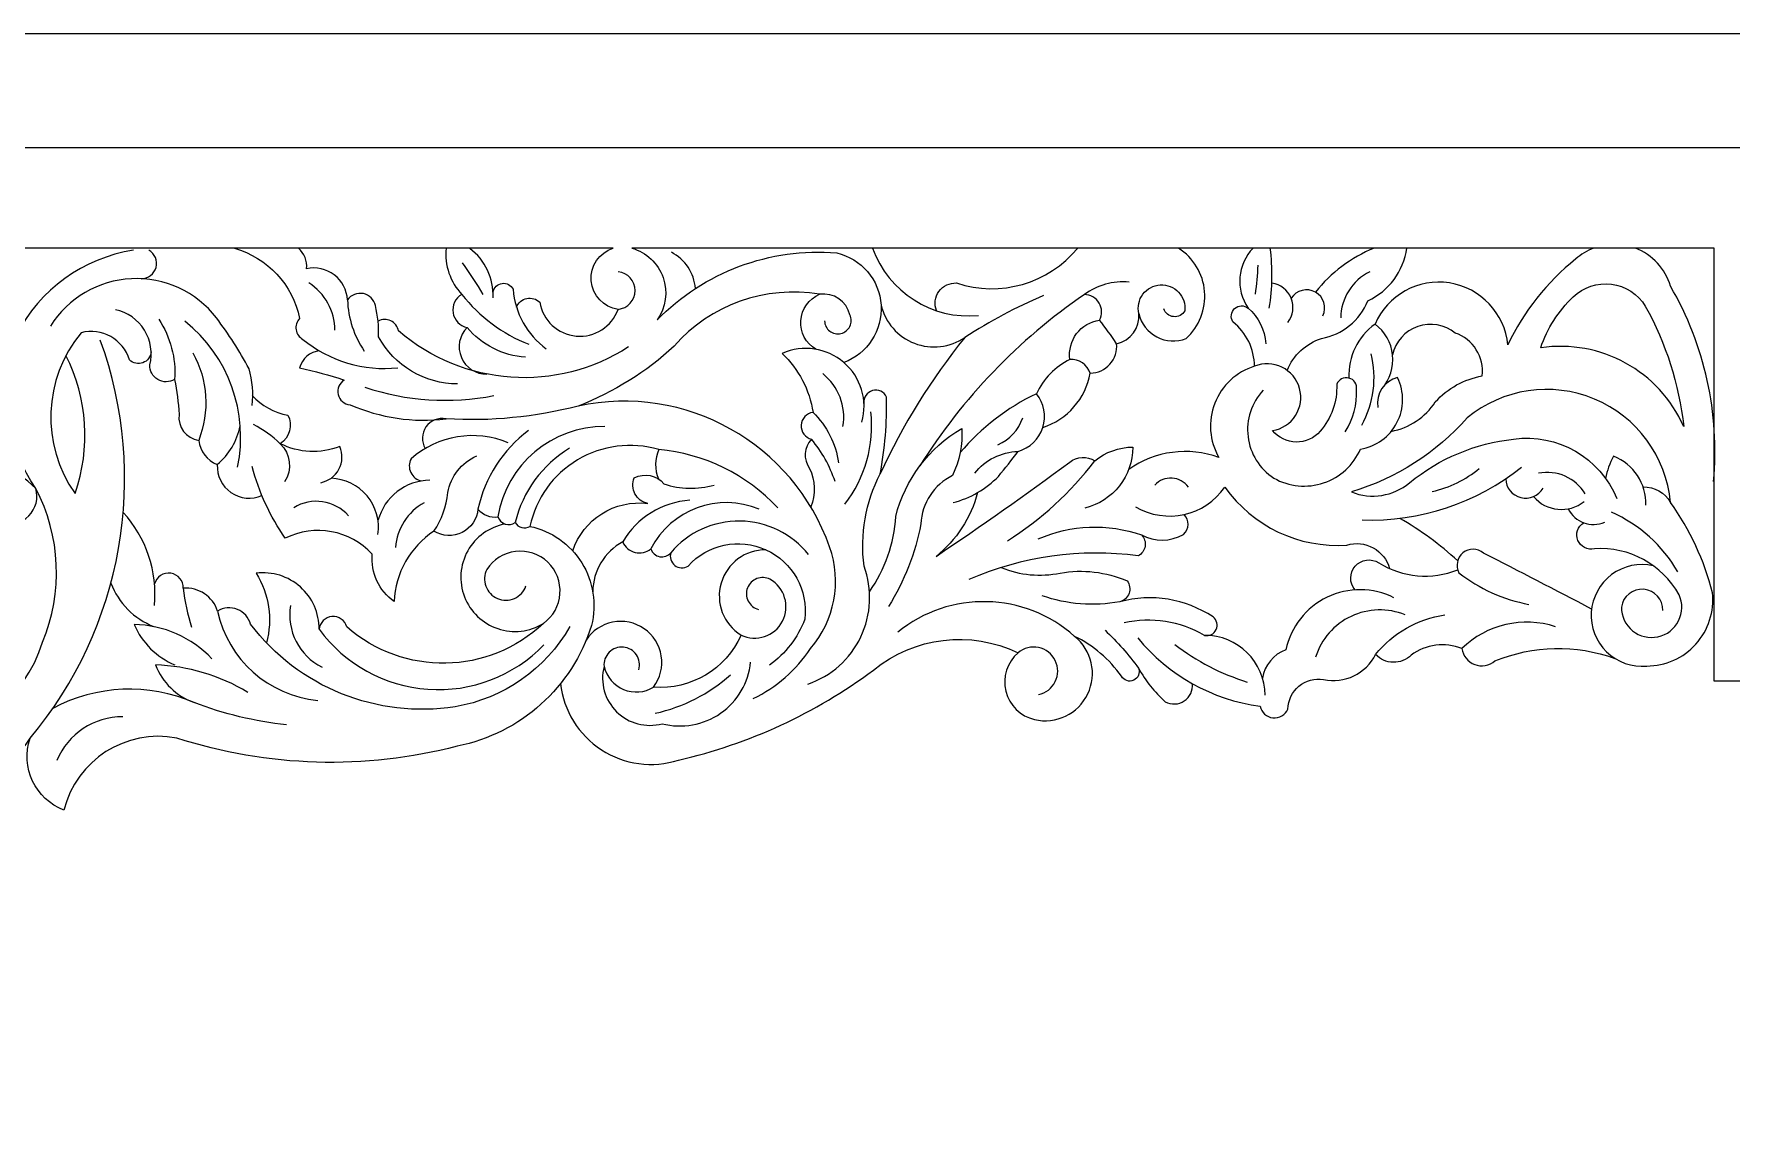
# Model space of a CAD drawing. Header units: millimetres. Extents: x 5152 to 5396, y 165 to 421.
# Drawn here: x 5274.2 to 5350.4, y 371.7 to 420.7 of the extents above; entities that cross this region are included whole.
import ezdxf

# ---------------------------------------------------------------- set-up
doc = ezdxf.new("R2010")
doc.units = ezdxf.units.MM
doc.header["$MEASUREMENT"] = 0
doc.layers.add('SITARA ALL', color=18, linetype='Continuous', true_color=0x000000)

msp = doc.modelspace()

# ---------------------------------------------------------------- linework, layer by layer
at = {"layer": 'SITARA ALL', "lineweight": 9}
for points, knots in [([(5152.3, 420.695), (5152.3, 420.695), (5396.3, 420.695), (5396.3, 420.695), (5396.3, 420.695), (5396.3, 298.695), (5396.3, 298.695), (5396.3, 298.695), (5152.3, 298.695), (5152.3, 298.695), (5152.3, 298.695), (5152.3, 420.695), (5152.3, 420.695)], [0, 0, 0, 0, 0.25, 0.25, 0.25, 0.5, 0.5, 0.5, 0.75, 0.75, 0.75, 1, 1, 1, 1]), ([(5158.284, 309.538), (5158.284, 309.538), (5158.284, 303.791), (5158.284, 303.791), (5158.284, 303.791), (5154.3, 303.791), (5154.3, 303.791), (5154.3, 303.791), (5154.3, 415.599), (5154.3, 415.599), (5154.3, 415.599), (5354.3, 415.599), (5354.3, 415.599), (5354.3, 415.599), (5354.3, 391.626), (5354.3, 391.626), (5354.3, 391.626), (5349.636, 391.626), (5349.636, 391.626), (5349.636, 391.626), (5349.636, 411.074), (5349.636, 411.074), (5349.636, 411.074), (5301.025, 411.074), (5301.025, 411.074), (5301.679, 410.889), (5302.203, 410.396), (5302.429, 409.755), (5302.655, 409.114), (5302.556, 408.402), (5302.163, 407.847), (5304.264, 410.007), (5307.224, 411.112), (5310.227, 410.858), (5311.335, 410.604), (5312.145, 409.652), (5312.219, 408.518), (5312.293, 407.383), (5311.613, 406.334), (5310.548, 405.938)], [0, 0, 0, 0, 0.071429, 0.071429, 0.071429, 0.142857, 0.142857, 0.142857, 0.214286, 0.214286, 0.214286, 0.285714, 0.285714, 0.285714, 0.357143, 0.357143, 0.357143, 0.428571, 0.428571, 0.428571, 0.5, 0.5, 0.5, 0.571429, 0.571429, 0.571429, 0.642857, 0.642857, 0.642857, 0.714286, 0.714286, 0.714286, 0.785714, 0.785714, 0.785714, 0.857143, 0.857143, 0.857143, 1, 1, 1, 1]), ([(5385.334, 308.316), (5385.334, 308.316), (5390.317, 308.316), (5390.317, 308.316), (5390.317, 308.316), (5390.317, 415.599), (5390.317, 415.599), (5390.317, 415.599), (5394.3, 415.599), (5394.3, 415.599), (5394.3, 415.599), (5394.3, 303.791), (5394.3, 303.791), (5394.3, 303.791), (5194.3, 303.791), (5194.3, 303.791), (5194.3, 303.791), (5194.3, 327.764), (5194.3, 327.764), (5194.3, 327.764), (5198.965, 327.764), (5198.965, 327.764), (5198.965, 327.764), (5198.965, 308.316), (5198.965, 308.316), (5198.965, 308.316), (5247.575, 308.316), (5247.575, 308.316), (5246.921, 308.501), (5246.398, 308.994), (5246.172, 309.635), (5245.945, 310.276), (5246.045, 310.988), (5246.438, 311.543), (5244.337, 309.383), (5241.376, 308.278), (5238.374, 308.532), (5237.266, 308.786), (5236.456, 309.738), (5236.382, 310.873), (5236.307, 312.007), (5236.987, 313.056), (5238.053, 313.453)], [0, 0, 0, 0, 0.066667, 0.066667, 0.066667, 0.133333, 0.133333, 0.133333, 0.2, 0.2, 0.2, 0.266667, 0.266667, 0.266667, 0.333333, 0.333333, 0.333333, 0.4, 0.4, 0.4, 0.466667, 0.466667, 0.466667, 0.533333, 0.533333, 0.533333, 0.6, 0.6, 0.6, 0.666667, 0.666667, 0.666667, 0.733333, 0.733333, 0.733333, 0.8, 0.8, 0.8, 0.866667, 0.866667, 0.866667, 1, 1, 1, 1]), ([(5295.847, 408.423), (5295.925, 408.623), (5296.099, 408.77), (5296.308, 408.814), (5296.518, 408.859), (5296.736, 408.795), (5296.889, 408.645), (5297.026, 407.824), (5297.698, 407.199), (5298.527, 407.125), (5299.356, 407.05), (5300.13, 407.542), (5300.412, 408.325), (5299.758, 408.418), (5299.256, 408.953), (5299.203, 409.611), (5299.15, 410.269), (5299.56, 410.877), (5300.19, 411.074), (5300.19, 411.074), (5184.557, 411.074), (5184.557, 411.074)], [0, 0, 0, 0, 0.125, 0.125, 0.125, 0.25, 0.25, 0.25, 0.375, 0.375, 0.375, 0.5, 0.5, 0.5, 0.625, 0.625, 0.625, 0.75, 0.75, 0.75, 1, 1, 1, 1]), ([(5278.643, 410.983), (5276.386, 410.627), (5274.435, 409.219), (5273.388, 407.188), (5273.37, 406.618), (5273.065, 406.095), (5272.578, 405.798), (5272.091, 405.502), (5271.486, 405.472), (5270.971, 405.718), (5270.457, 405.964), (5270.101, 406.454), (5270.027, 407.02), (5269.952, 407.585), (5270.168, 408.15), (5270.601, 408.522), (5270.059, 408.763), (5269.437, 408.744), (5268.911, 408.467), (5268.386, 408.191), (5268.017, 407.69), (5267.908, 407.107), (5267.982, 406.865), (5267.91, 406.602), (5267.723, 406.432), (5267.536, 406.262), (5267.267, 406.215), (5267.033, 406.312)], [0, 0, 0, 0, 0.1, 0.1, 0.1, 0.2, 0.2, 0.2, 0.3, 0.3, 0.3, 0.4, 0.4, 0.4, 0.5, 0.5, 0.5, 0.6, 0.6, 0.6, 0.7, 0.7, 0.7, 0.8, 0.8, 0.8, 1, 1, 1, 1]), ([(5278.992, 409.7), (5279.304, 409.699), (5279.578, 409.908), (5279.658, 410.21), (5279.739, 410.511), (5279.606, 410.829), (5279.335, 410.983)], [0, 0, 0, 0, 0.333333, 0.333333, 0.333333, 1, 1, 1, 1]), ([(5283.177, 411.067), (5284.667, 410.648), (5285.797, 409.429), (5286.103, 407.913), (5285.976, 407.778), (5285.919, 407.592), (5285.947, 407.409), (5285.976, 407.226), (5286.088, 407.066), (5286.25, 406.977), (5287.448, 406), (5288.985, 405.54), (5290.523, 405.699)], [0, 0, 0, 0, 0.2, 0.2, 0.2, 0.4, 0.4, 0.4, 0.6, 0.6, 0.6, 1, 1, 1, 1]), ([(5293.198, 404.973), (5291.718, 404.981), (5290.359, 405.794), (5289.651, 407.093), (5289.665, 407.563), (5289.618, 408.034), (5289.511, 408.492), (5289.452, 408.763), (5289.239, 408.975), (5288.967, 409.03), (5288.695, 409.086), (5288.416, 408.975), (5288.256, 408.748), (5288.233, 409.193), (5288.015, 409.606), (5287.661, 409.876), (5287.306, 410.146), (5286.85, 410.246), (5286.415, 410.15), (5286.455, 410.5), (5286.318, 410.847), (5286.049, 411.074)], [0, 0, 0, 0, 0.125, 0.125, 0.125, 0.25, 0.25, 0.25, 0.375, 0.375, 0.375, 0.5, 0.5, 0.5, 0.625, 0.625, 0.625, 0.75, 0.75, 0.75, 1, 1, 1, 1]), ([(5292.688, 411.074), (5292.606, 410.31), (5292.864, 409.549), (5293.395, 408.994), (5294.179, 407.995), (5295.214, 407.222), (5296.394, 406.755)], [0, 0, 0, 0, 0.333333, 0.333333, 0.333333, 1, 1, 1, 1]), ([(5314.707, 408.266), (5314.596, 408.555), (5314.639, 408.881), (5314.82, 409.132), (5315.002, 409.383), (5315.299, 409.525), (5315.608, 409.509), (5317.573, 408.857), (5319.734, 409.478), (5321.051, 411.074)], [0, 0, 0, 0, 0.25, 0.25, 0.25, 0.5, 0.5, 0.5, 1, 1, 1, 1]), ([(5323.797, 408.136), (5323.899, 407.686), (5324.192, 407.303), (5324.6, 407.088), (5325.008, 406.873), (5325.49, 406.847), (5325.918, 407.018), (5326.51, 407.554), (5326.818, 408.334), (5326.751, 409.13), (5326.685, 409.926), (5326.251, 410.644), (5325.579, 411.074)], [0, 0, 0, 0, 0.2, 0.2, 0.2, 0.4, 0.4, 0.4, 0.6, 0.6, 0.6, 1, 1, 1, 1]), ([(5330.458, 405.584), (5330.735, 406.267), (5331.301, 406.792), (5332.002, 407.018), (5332.94, 407.187), (5333.725, 407.825), (5334.081, 408.71), (5335.029, 409.149), (5335.688, 410.039), (5335.828, 411.074)], [0, 0, 0, 0, 0.25, 0.25, 0.25, 0.5, 0.5, 0.5, 1, 1, 1, 1]), ([(5344.218, 411.074), (5343.924, 410.961), (5343.654, 410.797), (5343.419, 410.588), (5342.122, 409.55), (5341.079, 408.231), (5340.37, 406.729), (5340.233, 408.146), (5339.156, 409.29), (5337.75, 409.509), (5336.344, 409.729), (5334.968, 408.97), (5334.406, 407.662)], [0, 0, 0, 0, 0.2, 0.2, 0.2, 0.4, 0.4, 0.4, 0.6, 0.6, 0.6, 1, 1, 1, 1]), ([(5349.607, 400.6), (5349.893, 403.654), (5349.217, 406.719), (5347.673, 409.369), (5347.443, 410.151), (5346.862, 410.781), (5346.102, 411.074)], [0, 0, 0, 0, 0.333333, 0.333333, 0.333333, 1, 1, 1, 1]), ([(5283.976, 404.003), (5284.034, 404.557), (5283.986, 405.118), (5283.834, 405.654), (5283.404, 406.451), (5282.916, 407.215), (5282.373, 407.94), (5281.461, 409.116), (5280.035, 409.773), (5278.549, 409.7), (5277.063, 409.628), (5275.707, 408.836), (5274.914, 407.576)], [0, 0, 0, 0, 0.2, 0.2, 0.2, 0.4, 0.4, 0.4, 0.6, 0.6, 0.6, 1, 1, 1, 1]), ([(5294.793, 409.101), (5294.828, 409.306), (5294.992, 409.464), (5295.198, 409.493), (5295.404, 409.522), (5295.605, 409.414), (5295.695, 409.227), (5295.775, 408.16), (5296.317, 407.183), (5297.18, 406.551)], [0, 0, 0, 0, 0.25, 0.25, 0.25, 0.5, 0.5, 0.5, 1, 1, 1, 1]), ([(5309.293, 406.532), (5308.842, 406.797), (5308.579, 407.294), (5308.613, 407.816), (5308.648, 408.338), (5308.974, 408.797), (5309.456, 409.001), (5307.022, 409.414), (5304.551, 408.534), (5302.93, 406.673), (5301.673, 405.514), (5300.21, 404.6), (5298.617, 403.979)], [0, 0, 0, 0, 0.2, 0.2, 0.2, 0.4, 0.4, 0.4, 0.6, 0.6, 0.6, 1, 1, 1, 1]), ([(5300.412, 408.325), (5300.845, 408.37), (5301.173, 408.734), (5301.174, 409.169), (5301.174, 409.604), (5300.847, 409.969), (5300.415, 410.015)], [0, 0, 0, 0, 0.333333, 0.333333, 0.333333, 1, 1, 1, 1]), ([(5323.355, 409.549), (5322.641, 409.615), (5321.928, 409.417), (5321.351, 408.992), (5318.387, 406.961), (5315.873, 404.342), (5313.966, 401.296)], [0, 0, 0, 0, 0.333333, 0.333333, 0.333333, 1, 1, 1, 1]), ([(5322.795, 406.783), (5323.426, 406.911), (5323.859, 407.495), (5323.797, 408.136), (5323.726, 408.438), (5323.793, 408.755), (5323.978, 409.003), (5324.164, 409.25), (5324.449, 409.404), (5324.758, 409.421), (5325.067, 409.439), (5325.368, 409.319), (5325.581, 409.094), (5325.793, 408.869), (5325.895, 408.561), (5325.86, 408.254), (5325.757, 408.079), (5325.562, 407.979), (5325.36, 407.998), (5325.158, 408.017), (5324.985, 408.151), (5324.917, 408.342)], [0, 0, 0, 0, 0.125, 0.125, 0.125, 0.25, 0.25, 0.25, 0.375, 0.375, 0.375, 0.5, 0.5, 0.5, 0.625, 0.625, 0.625, 0.75, 0.75, 0.75, 1, 1, 1, 1]), ([(5330.487, 407.73), (5330.728, 408.043), (5330.785, 408.459), (5330.637, 408.825), (5330.49, 409.191), (5330.159, 409.451), (5329.769, 409.508)], [0, 0, 0, 0, 0.333333, 0.333333, 0.333333, 1, 1, 1, 1]), ([(5341.847, 406.598), (5344.537, 406.998), (5347.166, 405.55), (5348.269, 403.064), (5348.058, 404.962), (5347.472, 406.799), (5346.544, 408.469), (5346.214, 409.012), (5345.655, 409.375), (5345.024, 409.456), (5344.393, 409.537), (5343.761, 409.327), (5343.304, 408.884), (5342.636, 408.255), (5342.135, 407.469), (5341.847, 406.598)], [0, 0, 0, 0, 0.2, 0.2, 0.2, 0.4, 0.4, 0.4, 0.6, 0.6, 0.6, 0.8, 0.8, 0.8, 1, 1, 1, 1]), ([(5293.395, 408.994), (5293.103, 408.83), (5292.943, 408.502), (5292.995, 408.171), (5293.047, 407.84), (5293.3, 407.577), (5293.628, 407.511)], [0, 0, 0, 0, 0.333333, 0.333333, 0.333333, 1, 1, 1, 1]), ([(5309.682, 407.807), (5309.686, 407.627), (5309.771, 407.459), (5309.914, 407.349), (5310.056, 407.239), (5310.24, 407.199), (5310.416, 407.24), (5310.591, 407.281), (5310.738, 407.399), (5310.816, 407.561), (5310.895, 407.723), (5310.896, 407.912), (5310.82, 408.075), (5310.674, 408.691), (5310.082, 409.094), (5309.456, 409.001)], [0, 0, 0, 0, 0.166667, 0.166667, 0.166667, 0.333333, 0.333333, 0.333333, 0.5, 0.5, 0.5, 0.666667, 0.666667, 0.666667, 1, 1, 1, 1]), ([(5319.515, 408.945), (5318.286, 408.421), (5317.105, 407.792), (5315.985, 407.064), (5314.465, 405.188), (5313.186, 403.129), (5312.179, 400.935), (5312.392, 402.073), (5312.489, 403.23), (5312.468, 404.388), (5312.357, 404.626), (5312.089, 404.748), (5311.836, 404.676), (5311.583, 404.604), (5311.42, 404.359), (5311.451, 404.098)], [0, 0, 0, 0, 0.166667, 0.166667, 0.166667, 0.333333, 0.333333, 0.333333, 0.5, 0.5, 0.5, 0.666667, 0.666667, 0.666667, 1, 1, 1, 1]), ([(5321.616, 405.458), (5321.953, 405.463), (5322.273, 405.609), (5322.497, 405.861), (5322.721, 406.113), (5322.829, 406.447), (5322.795, 406.783), (5322.559, 407.149), (5322.303, 407.503), (5322.029, 407.842), (5322.158, 408.083), (5322.152, 408.373), (5322.013, 408.608), (5321.875, 408.843), (5321.624, 408.988), (5321.351, 408.992)], [0, 0, 0, 0, 0.166667, 0.166667, 0.166667, 0.333333, 0.333333, 0.333333, 0.5, 0.5, 0.5, 0.666667, 0.666667, 0.666667, 1, 1, 1, 1]), ([(5332.061, 408.027), (5332.251, 408.417), (5332.104, 408.886), (5331.726, 409.098), (5331.348, 409.31), (5330.871, 409.19), (5330.637, 408.825)], [0, 0, 0, 0, 0.333333, 0.333333, 0.333333, 1, 1, 1, 1]), ([(5280.488, 405.177), (5280.258, 405.037), (5279.969, 405.035), (5279.737, 405.172), (5279.505, 405.309), (5279.367, 405.562), (5279.377, 405.831), (5279.511, 406.364), (5279.423, 406.929), (5279.133, 407.395), (5278.843, 407.862), (5278.376, 408.191), (5277.839, 408.307)], [0, 0, 0, 0, 0.2, 0.2, 0.2, 0.4, 0.4, 0.4, 0.6, 0.6, 0.6, 1, 1, 1, 1]), ([(5279.776, 407.88), (5280.308, 407.084), (5280.558, 406.132), (5280.488, 405.177), (5280.592, 404.659), (5280.659, 404.134), (5280.689, 403.607), (5280.623, 403.044), (5281.012, 402.529), (5281.573, 402.441)], [0, 0, 0, 0, 0.25, 0.25, 0.25, 0.5, 0.5, 0.5, 1, 1, 1, 1]), ([(5300.881, 406.641), (5297.665, 404.555), (5293.453, 404.848), (5290.552, 407.354), (5290.514, 407.553), (5290.383, 407.721), (5290.201, 407.809), (5290.018, 407.896), (5289.805, 407.892), (5289.626, 407.797)], [0, 0, 0, 0, 0.25, 0.25, 0.25, 0.5, 0.5, 0.5, 1, 1, 1, 1]), ([(5312.219, 408.518), (5312.406, 407.733), (5312.967, 407.091), (5313.72, 406.8), (5314.472, 406.51), (5315.319, 406.608), (5315.985, 407.064)], [0, 0, 0, 0, 0.333333, 0.333333, 0.333333, 1, 1, 1, 1]), ([(5319.479, 403.016), (5320.586, 403.376), (5321.407, 404.313), (5321.616, 405.458), (5321.484, 405.845), (5321.111, 406.097), (5320.703, 406.076), (5320.644, 406.486), (5320.751, 406.902), (5320.999, 407.233), (5321.248, 407.564), (5321.619, 407.784), (5322.029, 407.842)], [0, 0, 0, 0, 0.2, 0.2, 0.2, 0.4, 0.4, 0.4, 0.6, 0.6, 0.6, 1, 1, 1, 1]), ([(5333.069, 402.825), (5333.43, 403.391), (5333.607, 404.054), (5333.574, 404.724), (5333.608, 404.958), (5333.461, 405.18), (5333.233, 405.24), (5333.004, 405.3), (5332.767, 405.179), (5332.682, 404.958), (5332.718, 404.186), (5332.451, 403.43), (5331.939, 402.851), (5331.67, 402.539), (5331.276, 402.362), (5330.863, 402.367), (5330.45, 402.373), (5330.061, 402.561), (5329.8, 402.881), (5330.225, 402.949), (5330.6, 403.195), (5330.832, 403.557), (5331.064, 403.92), (5331.13, 404.363), (5331.014, 404.777), (5330.898, 405.192), (5330.611, 405.536), (5330.225, 405.726), (5329.839, 405.915), (5329.39, 405.93), (5328.992, 405.768), (5328.985, 406.545), (5328.629, 407.277), (5328.021, 407.76), (5327.898, 407.952), (5327.932, 408.205), (5328.1, 408.359), (5328.269, 408.513), (5328.524, 408.523), (5328.704, 408.383), (5329.169, 407.974), (5329.457, 407.399), (5329.506, 406.781)], [0, 0, 0, 0, 0.066667, 0.066667, 0.066667, 0.133333, 0.133333, 0.133333, 0.2, 0.2, 0.2, 0.266667, 0.266667, 0.266667, 0.333333, 0.333333, 0.333333, 0.4, 0.4, 0.4, 0.466667, 0.466667, 0.466667, 0.533333, 0.533333, 0.533333, 0.6, 0.6, 0.6, 0.666667, 0.666667, 0.666667, 0.733333, 0.733333, 0.733333, 0.8, 0.8, 0.8, 0.866667, 0.866667, 0.866667, 1, 1, 1, 1]), ([(5279.436, 406.421), (5279.422, 406.198), (5279.277, 406.004), (5279.068, 405.926), (5278.858, 405.847), (5278.622, 405.9), (5278.465, 406.059), (5278.176, 406.976), (5277.223, 407.509), (5276.29, 407.273), (5274.585, 405.202), (5274.472, 402.25), (5276.017, 400.057), (5276.73, 402.091), (5276.584, 404.326), (5275.611, 406.25)], [0, 0, 0, 0, 0.166667, 0.166667, 0.166667, 0.333333, 0.333333, 0.333333, 0.5, 0.5, 0.5, 0.666667, 0.666667, 0.666667, 1, 1, 1, 1]), ([(5296.249, 406.173), (5295.23, 406.244), (5294.283, 406.728), (5293.628, 407.511), (5293.276, 407.157), (5293.173, 406.624), (5293.369, 406.164), (5293.565, 405.704), (5294.02, 405.409), (5294.52, 405.418)], [0, 0, 0, 0, 0.25, 0.25, 0.25, 0.5, 0.5, 0.5, 1, 1, 1, 1]), ([(5334.71, 404.765), (5335.076, 405.18), (5335.25, 405.729), (5335.193, 406.28), (5335.135, 406.83), (5334.85, 407.331), (5334.406, 407.662), (5333.63, 407.105), (5333.188, 406.194), (5333.233, 405.24)], [0, 0, 0, 0, 0.25, 0.25, 0.25, 0.5, 0.5, 0.5, 1, 1, 1, 1]), ([(5335.134, 402.845), (5335.947, 402.998), (5336.661, 403.475), (5337.112, 404.169), (5337.664, 404.783), (5338.408, 405.193), (5339.222, 405.332), (5339.32, 406.183), (5338.813, 406.986), (5338.003, 407.262), (5337.532, 407.645), (5336.897, 407.756), (5336.323, 407.556), (5335.75, 407.356), (5335.322, 406.873), (5335.193, 406.28)], [0, 0, 0, 0, 0.166667, 0.166667, 0.166667, 0.333333, 0.333333, 0.333333, 0.5, 0.5, 0.5, 0.666667, 0.666667, 0.666667, 1, 1, 1, 1]), ([(5266.536, 389.845), (5266.779, 389.568), (5267.13, 389.411), (5267.499, 389.413), (5267.868, 389.416), (5268.217, 389.578), (5268.456, 389.859), (5268.695, 390.139), (5268.801, 390.509), (5268.746, 390.874), (5268.691, 391.238), (5268.48, 391.56), (5268.169, 391.757), (5267.195, 392.235), (5266.021, 391.957), (5265.368, 391.091), (5264.715, 390.225), (5264.767, 389.019), (5265.494, 388.215), (5266.646, 387.005), (5268.289, 386.394), (5269.951, 386.559), (5271.613, 386.724), (5273.105, 387.645), (5273.996, 389.058), (5278.169, 394.031), (5279.374, 400.845), (5277.153, 406.944)], [0, 0, 0, 0, 0.1, 0.1, 0.1, 0.2, 0.2, 0.2, 0.3, 0.3, 0.3, 0.4, 0.4, 0.4, 0.5, 0.5, 0.5, 0.6, 0.6, 0.6, 0.7, 0.7, 0.7, 0.8, 0.8, 0.8, 1, 1, 1, 1]), ([(5268.681, 389.286), (5271.359, 389.103), (5273.803, 390.803), (5274.559, 393.378), (5275.491, 395.612), (5275.38, 398.142), (5274.256, 400.286), (5273.035, 402.051), (5272.625, 404.256), (5273.13, 406.343)], [0, 0, 0, 0, 0.25, 0.25, 0.25, 0.5, 0.5, 0.5, 1, 1, 1, 1]), ([(5281.316, 406.368), (5281.98, 405.162), (5282.074, 403.723), (5281.573, 402.441), (5281.632, 401.953), (5281.952, 401.536), (5282.408, 401.354), (5282.936, 401.802), (5283.298, 402.414), (5283.437, 403.091)], [0, 0, 0, 0, 0.25, 0.25, 0.25, 0.5, 0.5, 0.5, 1, 1, 1, 1]), ([(5287, 406.457), (5286.569, 406.424), (5286.208, 406.119), (5286.104, 405.699), (5286.782, 405.55), (5287.451, 405.365), (5288.11, 405.148), (5287.886, 405.015), (5287.774, 404.753), (5287.834, 404.499), (5287.894, 404.246), (5288.112, 404.062), (5288.372, 404.044), (5289.725, 403.447), (5291.214, 403.226), (5292.683, 403.405)], [0, 0, 0, 0, 0.166667, 0.166667, 0.166667, 0.333333, 0.333333, 0.333333, 0.5, 0.5, 0.5, 0.666667, 0.666667, 0.666667, 1, 1, 1, 1]), ([(5311.361, 403.263), (5311.629, 404.237), (5311.314, 405.278), (5310.548, 405.937), (5309.783, 406.597), (5308.707, 406.756), (5307.783, 406.346), (5308.521, 405.639), (5309.006, 404.708), (5309.163, 403.699), (5309.787, 403.092), (5310.19, 402.294), (5310.307, 401.432)], [0, 0, 0, 0, 0.2, 0.2, 0.2, 0.4, 0.4, 0.4, 0.6, 0.6, 0.6, 1, 1, 1, 1]), ([(5328.992, 405.768), (5328.173, 405.515), (5327.516, 404.903), (5327.205, 404.104), (5326.894, 403.305), (5326.964, 402.409), (5327.395, 401.669), (5326.037, 402.169), (5324.521, 401.969), (5323.341, 401.132)], [0, 0, 0, 0, 0.25, 0.25, 0.25, 0.5, 0.5, 0.5, 1, 1, 1, 1]), ([(5306.472, 390.846), (5307.52, 391.344), (5308.411, 392.121), (5309.046, 393.093), (5310.133, 394.348), (5310.463, 396.088), (5309.91, 397.654), (5308.272, 402.307), (5303.439, 405.018), (5298.617, 403.979), (5296.681, 403.48), (5294.679, 403.286), (5292.683, 403.405), (5292.337, 403.475), (5291.982, 403.335), (5291.78, 403.046), (5291.577, 402.757), (5291.564, 402.376), (5291.748, 402.075)], [0, 0, 0, 0, 0.142857, 0.142857, 0.142857, 0.285714, 0.285714, 0.285714, 0.428571, 0.428571, 0.428571, 0.571429, 0.571429, 0.571429, 0.714286, 0.714286, 0.714286, 1, 1, 1, 1]), ([(5329.384, 404.691), (5328.859, 404.131), (5328.608, 403.369), (5328.7, 402.606), (5328.792, 401.844), (5329.216, 401.163), (5329.86, 400.744), (5330.542, 400.359), (5331.354, 400.281), (5332.097, 400.53), (5332.839, 400.779), (5333.441, 401.331), (5333.752, 402.05), (5334.455, 402.164), (5335.063, 402.603), (5335.391, 403.236), (5335.719, 403.868), (5335.728, 404.618), (5335.416, 405.258), (5334.817, 405.112), (5334.429, 404.533), (5334.525, 403.923)], [0, 0, 0, 0, 0.125, 0.125, 0.125, 0.25, 0.25, 0.25, 0.375, 0.375, 0.375, 0.5, 0.5, 0.5, 0.625, 0.625, 0.625, 0.75, 0.75, 0.75, 1, 1, 1, 1]), ([(5346.442, 400.352), (5346.951, 400.363), (5347.425, 400.093), (5347.674, 399.649), (5347.483, 401.713), (5346.168, 403.501), (5344.255, 404.298), (5342.341, 405.094), (5340.146, 404.769), (5338.547, 403.45), (5337.152, 401.884), (5335.351, 400.733), (5333.344, 400.124), (5334.226, 399.771), (5335.23, 399.929), (5335.96, 400.538), (5337.292, 401.631), (5338.915, 402.312), (5340.628, 402.497), (5342.602, 402.77), (5344.511, 401.668), (5345.266, 399.825)], [0, 0, 0, 0, 0.125, 0.125, 0.125, 0.25, 0.25, 0.25, 0.375, 0.375, 0.375, 0.5, 0.5, 0.5, 0.625, 0.625, 0.625, 0.75, 0.75, 0.75, 1, 1, 1, 1]), ([(5283.976, 404.456), (5284.397, 403.994), (5284.959, 403.684), (5285.574, 403.574), (5285.807, 403.122), (5285.658, 402.568), (5285.232, 402.292), (5284.876, 402.633), (5284.473, 402.92), (5284.035, 403.147)], [0, 0, 0, 0, 0.25, 0.25, 0.25, 0.5, 0.5, 0.5, 1, 1, 1, 1]), ([(5316.428, 400.971), (5316.901, 401.565), (5317.613, 401.92), (5318.372, 401.943), (5318.898, 402.093), (5319.313, 402.496), (5319.479, 403.016), (5319.645, 403.537), (5319.539, 404.106), (5319.197, 404.532), (5317.881, 403.904), (5316.714, 403.004), (5315.772, 401.89)], [0, 0, 0, 0, 0.2, 0.2, 0.2, 0.4, 0.4, 0.4, 0.6, 0.6, 0.6, 1, 1, 1, 1]), ([(5309.163, 403.699), (5308.871, 403.658), (5308.648, 403.417), (5308.632, 403.122), (5308.615, 402.827), (5308.809, 402.562), (5309.095, 402.49), (5308.755, 402.132), (5308.717, 401.584), (5309.005, 401.184), (5309.264, 400.639), (5309.285, 400.011), (5309.065, 399.45)], [0, 0, 0, 0, 0.2, 0.2, 0.2, 0.4, 0.4, 0.4, 0.6, 0.6, 0.6, 1, 1, 1, 1]), ([(5296.388, 402.888), (5295.232, 402.019), (5294.426, 400.766), (5294.115, 399.354), (5294.076, 398.905), (5293.807, 398.508), (5293.405, 398.306), (5293.003, 398.103), (5292.524, 398.124), (5292.14, 398.36), (5291.07, 397.654), (5290.404, 396.478), (5290.351, 395.197), (5289.667, 395.684), (5289.293, 396.498), (5289.368, 397.334), (5288.365, 398.408), (5286.779, 398.698), (5285.462, 398.046), (5284.781, 399.022), (5284.279, 400.112), (5283.979, 401.264)], [0, 0, 0, 0, 0.125, 0.125, 0.125, 0.25, 0.25, 0.25, 0.375, 0.375, 0.375, 0.5, 0.5, 0.5, 0.625, 0.625, 0.625, 0.75, 0.75, 0.75, 1, 1, 1, 1]), ([(5295.476, 402.33), (5294.003, 402.946), (5292.308, 402.668), (5291.11, 401.612), (5291.008, 401.42), (5291.004, 401.191), (5291.099, 400.995), (5291.194, 400.799), (5291.376, 400.659), (5291.59, 400.619)], [0, 0, 0, 0, 0.25, 0.25, 0.25, 0.5, 0.5, 0.5, 1, 1, 1, 1]), ([(5311.698, 395.644), (5312.399, 396.639), (5312.807, 397.81), (5312.878, 399.026), (5313.301, 400.684), (5314.369, 402.106), (5315.844, 402.975), (5315.891, 402.246), (5315.746, 401.517), (5315.424, 400.861), (5314.593, 400.448), (5314.052, 399.618), (5314.011, 398.69), (5313.757, 397.374), (5313.262, 396.114), (5312.552, 394.977)], [0, 0, 0, 0, 0.166667, 0.166667, 0.166667, 0.333333, 0.333333, 0.333333, 0.5, 0.5, 0.5, 0.666667, 0.666667, 0.666667, 1, 1, 1, 1]), ([(5262.965, 398.336), (5264.568, 398.608), (5266.218, 398.35), (5267.662, 397.601), (5268.073, 397.386), (5268.56, 397.374), (5268.981, 397.567), (5269.402, 397.761), (5269.709, 398.138), (5269.813, 398.59), (5270.749, 398.873), (5271.741, 398.921), (5272.7, 398.731), (5273.14, 398.604), (5273.614, 398.725), (5273.938, 399.049), (5274.261, 399.372), (5274.384, 399.846), (5274.256, 400.286), (5272.382, 402.1), (5269.474, 402.293), (5267.379, 400.738)], [0, 0, 0, 0, 0.125, 0.125, 0.125, 0.25, 0.25, 0.25, 0.375, 0.375, 0.375, 0.5, 0.5, 0.5, 0.625, 0.625, 0.625, 0.75, 0.75, 0.75, 1, 1, 1, 1]), ([(5287.051, 400.54), (5287.403, 400.606), (5287.705, 400.828), (5287.872, 401.144), (5288.038, 401.46), (5288.052, 401.835), (5287.908, 402.162), (5287.038, 401.825), (5286.066, 401.873), (5285.232, 402.292), (5285.705, 401.843), (5285.787, 401.119), (5285.427, 400.576)], [0, 0, 0, 0, 0.2, 0.2, 0.2, 0.4, 0.4, 0.4, 0.6, 0.6, 0.6, 1, 1, 1, 1]), ([(5292.14, 398.36), (5292.485, 398.878), (5292.699, 399.473), (5292.761, 400.092), (5292.888, 400.824), (5293.376, 401.443), (5294.058, 401.739)], [0, 0, 0, 0, 0.333333, 0.333333, 0.333333, 1, 1, 1, 1]), ([(5302.232, 402.027), (5301.006, 402.388), (5299.685, 402.221), (5298.587, 401.566), (5297.49, 400.911), (5296.715, 399.829), (5296.449, 398.579)], [0, 0, 0, 0, 0.333333, 0.333333, 0.333333, 1, 1, 1, 1]), ([(5307.584, 399.404), (5306.185, 400.911), (5304.279, 401.845), (5302.232, 402.027), (5302.047, 401.608), (5302.042, 401.132), (5302.218, 400.709)], [0, 0, 0, 0, 0.333333, 0.333333, 0.333333, 1, 1, 1, 1]), ([(5316.555, 400.092), (5316.254, 398.964), (5315.6, 397.962), (5314.689, 397.231), (5316.72, 398.598), (5318.723, 400.008), (5320.695, 401.459), (5321.017, 401.718), (5321.469, 401.743), (5321.818, 401.522), (5322.302, 401.915), (5322.906, 402.133), (5323.53, 402.141), (5323.526, 400.842), (5322.637, 399.711), (5321.375, 399.4)], [0, 0, 0, 0, 0.166667, 0.166667, 0.166667, 0.333333, 0.333333, 0.333333, 0.5, 0.5, 0.5, 0.666667, 0.666667, 0.666667, 1, 1, 1, 1]), ([(5315.455, 399.647), (5316.23, 399.841), (5316.935, 400.248), (5317.488, 400.824), (5317.792, 401.19), (5318.087, 401.563), (5318.372, 401.943)], [0, 0, 0, 0, 0.333333, 0.333333, 0.333333, 1, 1, 1, 1]), ([(5346.574, 399.528), (5346.597, 400.494), (5346.016, 401.37), (5345.118, 401.725), (5344.942, 401.417), (5344.822, 401.081), (5344.761, 400.732)], [0, 0, 0, 0, 0.333333, 0.333333, 0.333333, 1, 1, 1, 1]), ([(5282.408, 401.354), (5282.381, 400.857), (5282.613, 400.382), (5283.022, 400.099), (5283.431, 399.816), (5283.958, 399.765), (5284.413, 399.966)], [0, 0, 0, 0, 0.333333, 0.333333, 0.333333, 1, 1, 1, 1]), ([(5298.371, 397.476), (5298.841, 398.897), (5300.251, 399.789), (5301.738, 399.609), (5301.493, 399.66), (5301.283, 399.817), (5301.166, 400.038), (5301.049, 400.26), (5301.037, 400.522), (5301.133, 400.753), (5301.585, 400.997), (5302.147, 400.882), (5302.469, 400.482), (5303.199, 400.243), (5303.983, 400.227), (5304.723, 400.435)], [0, 0, 0, 0, 0.166667, 0.166667, 0.166667, 0.333333, 0.333333, 0.333333, 0.5, 0.5, 0.5, 0.666667, 0.666667, 0.666667, 1, 1, 1, 1]), ([(5308.935, 391.495), (5309.979, 391.853), (5310.835, 392.616), (5311.309, 393.612), (5311.783, 394.609), (5311.836, 395.753), (5311.455, 396.789), (5311.274, 398.212), (5311.526, 399.658), (5312.179, 400.935)], [0, 0, 0, 0, 0.25, 0.25, 0.25, 0.5, 0.5, 0.5, 1, 1, 1, 1]), ([(5289.623, 398.219), (5289.714, 398.84), (5289.535, 399.469), (5289.133, 399.95), (5288.73, 400.431), (5288.141, 400.717), (5287.515, 400.737)], [0, 0, 0, 0, 0.333333, 0.333333, 0.333333, 1, 1, 1, 1]), ([(5323.648, 399.459), (5325.011, 398.654), (5326.763, 399.038), (5327.661, 400.343), (5328.908, 398.574), (5330.987, 397.587), (5333.145, 397.739), (5333.538, 397.857), (5333.961, 397.811), (5334.32, 397.613), (5334.679, 397.415), (5334.943, 397.079), (5335.053, 396.684)], [0, 0, 0, 0, 0.2, 0.2, 0.2, 0.4, 0.4, 0.4, 0.6, 0.6, 0.6, 1, 1, 1, 1]), ([(5326.026, 400.346), (5325.851, 400.581), (5325.582, 400.726), (5325.29, 400.744), (5324.998, 400.761), (5324.713, 400.648), (5324.513, 400.435)], [0, 0, 0, 0, 0.333333, 0.333333, 0.333333, 1, 1, 1, 1]), ([(5340.272, 400.713), (5340.285, 400.312), (5340.562, 399.969), (5340.952, 399.871), (5341.341, 399.774), (5341.748, 399.946), (5341.949, 400.293)], [0, 0, 0, 0, 0.333333, 0.333333, 0.333333, 1, 1, 1, 1]), ([(5303.638, 399.753), (5302.383, 399.666), (5301.253, 398.967), (5300.615, 397.884), (5299.795, 397.434), (5299.281, 396.579), (5299.269, 395.644)], [0, 0, 0, 0, 0.333333, 0.333333, 0.333333, 1, 1, 1, 1]), ([(5306.747, 399.35), (5304.907, 400.118), (5302.788, 399.343), (5301.882, 397.567), (5301.939, 397.387), (5302.09, 397.252), (5302.277, 397.216), (5302.463, 397.18), (5302.654, 397.248), (5302.774, 397.395)], [0, 0, 0, 0, 0.25, 0.25, 0.25, 0.5, 0.5, 0.5, 1, 1, 1, 1]), ([(5346.903, 396.806), (5346.251, 396.954), (5345.568, 396.809), (5345.032, 396.409), (5344.497, 396.009), (5344.163, 395.396), (5344.119, 394.729), (5344.076, 394.062), (5344.326, 393.409), (5344.805, 392.943), (5345.284, 392.477), (5345.942, 392.243), (5346.608, 392.305), (5347.451, 392.305), (5348.254, 392.664), (5348.817, 393.292), (5349.38, 393.92), (5349.65, 394.757), (5349.559, 395.595), (5349.19, 397.053), (5348.551, 398.428), (5347.674, 399.649)], [0, 0, 0, 0, 0.125, 0.125, 0.125, 0.25, 0.25, 0.25, 0.375, 0.375, 0.375, 0.5, 0.5, 0.5, 0.625, 0.625, 0.625, 0.75, 0.75, 0.75, 1, 1, 1, 1]), ([(5294.115, 399.354), (5294.33, 399.085), (5294.672, 398.954), (5295.011, 399.01), (5295.06, 398.856), (5295.18, 398.735), (5295.334, 398.684), (5295.487, 398.633), (5295.656, 398.658), (5295.788, 398.751), (5295.851, 398.639), (5295.958, 398.558), (5296.082, 398.526), (5296.207, 398.493), (5296.339, 398.512), (5296.449, 398.579), (5297.415, 398.372), (5298.255, 397.78), (5298.776, 396.941), (5299.297, 396.103), (5299.454, 395.087), (5299.212, 394.13), (5298.352, 391.354), (5296.037, 389.271), (5293.186, 388.705), (5289.038, 387.624), (5284.666, 387.751), (5280.587, 389.069), (5278.305, 389.508), (5276.079, 388.088), (5275.52, 385.832), (5274.234, 386.329), (5273.564, 387.749), (5273.996, 389.058)], [0, 0, 0, 0, 0.083333, 0.083333, 0.083333, 0.166667, 0.166667, 0.166667, 0.25, 0.25, 0.25, 0.333333, 0.333333, 0.333333, 0.416667, 0.416667, 0.416667, 0.5, 0.5, 0.5, 0.583333, 0.583333, 0.583333, 0.666667, 0.666667, 0.666667, 0.75, 0.75, 0.75, 0.833333, 0.833333, 0.833333, 1, 1, 1, 1]), ([(5295.334, 398.684), (5294.623, 398.551), (5294.008, 398.109), (5293.655, 397.478), (5293.303, 396.846), (5293.249, 396.091), (5293.51, 395.416), (5293.77, 394.741), (5294.317, 394.217), (5295.002, 393.986), (5295.688, 393.755), (5296.44, 393.841), (5297.056, 394.22), (5297.489, 394.531), (5297.761, 395.018), (5297.798, 395.55), (5297.836, 396.081), (5297.634, 396.602), (5297.248, 396.97), (5296.863, 397.338), (5296.333, 397.514), (5295.804, 397.452), (5295.274, 397.389), (5294.801, 397.095), (5294.511, 396.647), (5294.393, 396.411), (5294.378, 396.137), (5294.469, 395.89), (5294.56, 395.642), (5294.749, 395.443), (5294.992, 395.34), (5295.235, 395.237), (5295.509, 395.238), (5295.751, 395.344), (5295.992, 395.45), (5296.179, 395.651), (5296.267, 395.9)], [0, 0, 0, 0, 0.076923, 0.076923, 0.076923, 0.153846, 0.153846, 0.153846, 0.230769, 0.230769, 0.230769, 0.307692, 0.307692, 0.307692, 0.384615, 0.384615, 0.384615, 0.461538, 0.461538, 0.461538, 0.538462, 0.538462, 0.538462, 0.615385, 0.615385, 0.615385, 0.692308, 0.692308, 0.692308, 0.769231, 0.769231, 0.769231, 0.846154, 0.846154, 0.846154, 1, 1, 1, 1]), ([(5308.964, 397.309), (5308.216, 398.245), (5307.088, 398.797), (5305.89, 398.814), (5304.691, 398.83), (5303.548, 398.31), (5302.774, 397.395), (5302.711, 397.186), (5302.783, 396.96), (5302.956, 396.826), (5303.128, 396.692), (5303.365, 396.678), (5303.551, 396.791), (5304.43, 397.775), (5305.849, 398.073), (5307.05, 397.526), (5308.251, 396.98), (5308.956, 395.713), (5308.791, 394.404), (5308.478, 393.579), (5307.928, 392.864), (5307.21, 392.35)], [0, 0, 0, 0, 0.125, 0.125, 0.125, 0.25, 0.25, 0.25, 0.375, 0.375, 0.375, 0.5, 0.5, 0.5, 0.625, 0.625, 0.625, 0.75, 0.75, 0.75, 1, 1, 1, 1]), ([(5319.28, 398.014), (5320.747, 398.655), (5322.402, 398.718), (5323.913, 398.191), (5324.045, 398.059), (5324.107, 397.872), (5324.079, 397.688), (5324.051, 397.503), (5323.936, 397.342), (5323.771, 397.256), (5321.183, 397.595), (5318.553, 397.226), (5316.16, 396.186)], [0, 0, 0, 0, 0.2, 0.2, 0.2, 0.4, 0.4, 0.4, 0.6, 0.6, 0.6, 1, 1, 1, 1]), ([(5323.913, 398.191), (5324.506, 397.873), (5325.22, 397.883), (5325.804, 398.219), (5325.929, 398.331), (5326.002, 398.491), (5326.007, 398.659), (5326.012, 398.828), (5325.947, 398.99), (5325.829, 399.11)], [0, 0, 0, 0, 0.25, 0.25, 0.25, 0.5, 0.5, 0.5, 1, 1, 1, 1]), ([(5347.333, 394.799), (5347.342, 395.295), (5346.965, 395.711), (5346.471, 395.75), (5345.977, 395.79), (5345.539, 395.439), (5345.469, 394.948), (5345.468, 394.537), (5345.653, 394.148), (5345.973, 393.889), (5346.292, 393.631), (5346.712, 393.531), (5347.113, 393.618), (5347.515, 393.705), (5347.856, 393.969), (5348.039, 394.337), (5348.223, 394.705), (5348.231, 395.136), (5348.059, 395.51), (5347.292, 396.87), (5345.818, 397.672), (5344.259, 397.575), (5343.952, 397.497), (5343.634, 397.657), (5343.514, 397.95), (5343.394, 398.243), (5343.508, 398.581), (5343.782, 398.741)], [0, 0, 0, 0, 0.1, 0.1, 0.1, 0.2, 0.2, 0.2, 0.3, 0.3, 0.3, 0.4, 0.4, 0.4, 0.5, 0.5, 0.5, 0.6, 0.6, 0.6, 0.7, 0.7, 0.7, 0.8, 0.8, 0.8, 1, 1, 1, 1]), ([(5300.615, 397.884), (5300.715, 397.648), (5300.921, 397.472), (5301.169, 397.41), (5301.418, 397.348), (5301.682, 397.406), (5301.882, 397.567)], [0, 0, 0, 0, 0.333333, 0.333333, 0.333333, 1, 1, 1, 1]), ([(5307.05, 397.526), (5306.12, 397.536), (5305.298, 396.927), (5305.037, 396.034), (5304.777, 395.142), (5305.14, 394.186), (5305.93, 393.693), (5305.252, 392.16), (5303.676, 391.223), (5302.005, 391.359), (5302.304, 391.761), (5302.427, 392.266), (5302.346, 392.76), (5302.265, 393.254), (5301.988, 393.694), (5301.576, 393.979), (5301.165, 394.265), (5300.656, 394.371), (5300.164, 394.273), (5299.673, 394.176), (5299.243, 393.884), (5298.972, 393.463)], [0, 0, 0, 0, 0.125, 0.125, 0.125, 0.25, 0.25, 0.25, 0.375, 0.375, 0.375, 0.5, 0.5, 0.5, 0.625, 0.625, 0.625, 0.75, 0.75, 0.75, 1, 1, 1, 1]), ([(5333.51, 395.724), (5333.245, 396.031), (5333.247, 396.488), (5333.515, 396.794), (5333.783, 397.099), (5334.236, 397.16), (5334.575, 396.937), (5335.64, 396.276), (5336.955, 396.162), (5338.117, 396.63)], [0, 0, 0, 0, 0.25, 0.25, 0.25, 0.5, 0.5, 0.5, 1, 1, 1, 1]), ([(5344.133, 394.866), (5342.516, 395.712), (5340.895, 396.551), (5339.269, 397.38), (5339.006, 397.602), (5338.622, 397.606), (5338.355, 397.389), (5338.087, 397.172), (5338.011, 396.796), (5338.173, 396.493), (5339.091, 395.775), (5340.168, 395.288), (5341.313, 395.073)], [0, 0, 0, 0, 0.2, 0.2, 0.2, 0.4, 0.4, 0.4, 0.6, 0.6, 0.6, 1, 1, 1, 1]), ([(5280.877, 395.797), (5280.889, 396.13), (5280.65, 396.419), (5280.32, 396.469), (5279.99, 396.518), (5279.676, 396.314), (5279.589, 395.992)], [0, 0, 0, 0, 0.333333, 0.333333, 0.333333, 1, 1, 1, 1]), ([(5297.056, 394.22), (5294.596, 391.897), (5290.768, 391.83), (5288.223, 394.059), (5288.145, 394.356), (5287.865, 394.554), (5287.559, 394.528), (5287.253, 394.502), (5287.01, 394.26), (5286.984, 393.954), (5286.989, 394.68), (5286.682, 395.372), (5286.139, 395.855), (5285.597, 396.338), (5284.874, 396.563), (5284.153, 396.474), (5284.733, 395.539), (5284.901, 394.406), (5284.617, 393.343)], [0, 0, 0, 0, 0.142857, 0.142857, 0.142857, 0.285714, 0.285714, 0.285714, 0.428571, 0.428571, 0.428571, 0.571429, 0.571429, 0.571429, 0.714286, 0.714286, 0.714286, 1, 1, 1, 1]), ([(5317.618, 396.728), (5318.456, 396.386), (5319.375, 396.3), (5320.261, 396.481), (5321.277, 396.661), (5322.324, 396.539), (5323.272, 396.13), (5323.392, 395.97), (5323.423, 395.76), (5323.357, 395.571), (5323.29, 395.382), (5323.134, 395.239), (5322.94, 395.189)], [0, 0, 0, 0, 0.2, 0.2, 0.2, 0.4, 0.4, 0.4, 0.6, 0.6, 0.6, 1, 1, 1, 1]), ([(5298.241, 394.075), (5297.153, 392.164), (5295.262, 390.842), (5293.094, 390.476), (5289.581, 389.925), (5286.047, 391.352), (5283.899, 394.186), (5283.819, 394.489), (5283.6, 394.736), (5283.308, 394.851), (5283.016, 394.966), (5282.687, 394.935), (5282.422, 394.768), (5282.211, 395.43), (5281.57, 395.858), (5280.877, 395.797), (5280.943, 395.204), (5281.068, 394.62), (5281.249, 394.053)], [0, 0, 0, 0, 0.142857, 0.142857, 0.142857, 0.285714, 0.285714, 0.285714, 0.428571, 0.428571, 0.428571, 0.571429, 0.571429, 0.571429, 0.714286, 0.714286, 0.714286, 1, 1, 1, 1]), ([(5305.93, 393.693), (5306.618, 393.367), (5307.44, 393.643), (5307.79, 394.32), (5308.14, 394.996), (5307.892, 395.828), (5307.228, 396.201), (5307.044, 396.293), (5306.829, 396.304), (5306.637, 396.23), (5306.445, 396.155), (5306.293, 396.003), (5306.219, 395.811), (5306.146, 395.618), (5306.157, 395.404), (5306.25, 395.22), (5306.343, 395.036), (5306.51, 394.9), (5306.709, 394.846)], [0, 0, 0, 0, 0.142857, 0.142857, 0.142857, 0.285714, 0.285714, 0.285714, 0.428571, 0.428571, 0.428571, 0.571429, 0.571429, 0.571429, 0.714286, 0.714286, 0.714286, 1, 1, 1, 1]), ([(5322.278, 393.914), (5322.832, 393.391), (5323.337, 392.817), (5323.785, 392.202), (5323.864, 391.993), (5323.768, 391.76), (5323.566, 391.666), (5323.364, 391.573), (5323.124, 391.652), (5323.017, 391.847), (5322.477, 392.611), (5321.754, 393.227), (5320.913, 393.638), (5318.667, 395.643), (5315.302, 395.723), (5312.967, 393.822)], [0, 0, 0, 0, 0.166667, 0.166667, 0.166667, 0.333333, 0.333333, 0.333333, 0.5, 0.5, 0.5, 0.666667, 0.666667, 0.666667, 1, 1, 1, 1]), ([(5335.256, 395.37), (5334.313, 395.842), (5333.206, 395.852), (5332.256, 395.394), (5331.306, 394.937), (5330.621, 394.066), (5330.402, 393.035), (5329.846, 392.83), (5329.444, 392.343), (5329.349, 391.758)], [0, 0, 0, 0, 0.25, 0.25, 0.25, 0.5, 0.5, 0.5, 1, 1, 1, 1]), ([(5326.744, 393.683), (5326.959, 393.633), (5327.179, 393.74), (5327.272, 393.94), (5327.365, 394.14), (5327.305, 394.378), (5327.128, 394.51), (5325.894, 395.329), (5324.369, 395.577), (5322.94, 395.189), (5321.772, 394.974), (5320.568, 395.069), (5319.448, 395.464)], [0, 0, 0, 0, 0.2, 0.2, 0.2, 0.4, 0.4, 0.4, 0.6, 0.6, 0.6, 1, 1, 1, 1]), ([(5335.759, 394.602), (5334.977, 394.92), (5334.097, 394.897), (5333.332, 394.537), (5332.568, 394.178), (5331.988, 393.516), (5331.734, 392.71)], [0, 0, 0, 0, 0.333333, 0.333333, 0.333333, 1, 1, 1, 1]), ([(5282.165, 392.624), (5281.26, 393.593), (5279.999, 394.151), (5278.673, 394.167), (5279.029, 393.35), (5279.684, 392.7), (5280.505, 392.352)], [0, 0, 0, 0, 0.333333, 0.333333, 0.333333, 1, 1, 1, 1]), ([(5329.465, 390.995), (5329.452, 392.488), (5328.237, 393.69), (5326.744, 393.683), (5325.653, 394.316), (5324.366, 394.516), (5323.135, 394.244)], [0, 0, 0, 0, 0.333333, 0.333333, 0.333333, 1, 1, 1, 1]), ([(5323.745, 393.568), (5325.123, 391.887), (5327.086, 390.791), (5329.24, 390.5), (5329.299, 390.218), (5329.533, 390.007), (5329.82, 389.978), (5330.106, 389.949), (5330.378, 390.109), (5330.492, 390.373), (5330.499, 390.772), (5330.68, 391.149), (5330.987, 391.404), (5331.294, 391.66), (5331.697, 391.769), (5332.091, 391.703), (5333.036, 391.501), (5333.998, 391.962), (5334.431, 392.826), (5335.209, 393.784), (5336.318, 394.416), (5337.538, 394.6)], [0, 0, 0, 0, 0.125, 0.125, 0.125, 0.25, 0.25, 0.25, 0.375, 0.375, 0.375, 0.5, 0.5, 0.5, 0.625, 0.625, 0.625, 0.75, 0.75, 0.75, 1, 1, 1, 1]), ([(5342.511, 394.068), (5341.037, 394.552), (5339.418, 394.177), (5338.308, 393.092), (5337.548, 393.396), (5336.686, 393.284), (5336.029, 392.797), (5335.816, 392.583), (5335.525, 392.465), (5335.223, 392.471), (5334.922, 392.477), (5334.635, 392.605), (5334.431, 392.826)], [0, 0, 0, 0, 0.2, 0.2, 0.2, 0.4, 0.4, 0.4, 0.6, 0.6, 0.6, 1, 1, 1, 1]), ([(5286.984, 393.954), (5288.136, 392.38), (5289.922, 391.395), (5291.867, 391.26), (5293.813, 391.125), (5295.718, 391.853), (5297.076, 393.252)], [0, 0, 0, 0, 0.333333, 0.333333, 0.333333, 1, 1, 1, 1]), ([(5297.824, 391.519), (5297.958, 390.302), (5298.63, 389.21), (5299.657, 388.543), (5300.685, 387.877), (5301.956, 387.707), (5303.122, 388.08), (5306.29, 388.805), (5309.271, 390.181), (5311.878, 392.121), (5313.707, 393.62), (5316.241, 393.923), (5318.372, 392.899), (5317.88, 392.472), (5317.668, 391.806), (5317.824, 391.174), (5317.981, 390.541), (5318.477, 390.049), (5319.111, 389.9), (5320.08, 389.679), (5321.071, 390.156), (5321.502, 391.051), (5321.933, 391.945), (5321.689, 393.018), (5320.913, 393.638)], [0, 0, 0, 0, 0.111111, 0.111111, 0.111111, 0.222222, 0.222222, 0.222222, 0.333333, 0.333333, 0.333333, 0.444444, 0.444444, 0.444444, 0.555556, 0.555556, 0.555556, 0.666667, 0.666667, 0.666667, 0.777778, 0.777778, 0.777778, 1, 1, 1, 1]), ([(5301.341, 392.137), (5301.406, 392.366), (5301.366, 392.611), (5301.231, 392.807), (5301.097, 393.003), (5300.882, 393.129), (5300.646, 393.151), (5300.409, 393.173), (5300.175, 393.088), (5300.007, 392.921), (5299.839, 392.753), (5299.754, 392.519), (5299.776, 392.283), (5299.887, 391.818), (5300.214, 391.436), (5300.655, 391.253), (5301.096, 391.07), (5301.598, 391.11), (5302.005, 391.359)], [0, 0, 0, 0, 0.142857, 0.142857, 0.142857, 0.285714, 0.285714, 0.285714, 0.428571, 0.428571, 0.428571, 0.571429, 0.571429, 0.571429, 0.714286, 0.714286, 0.714286, 1, 1, 1, 1]), ([(5319.292, 391.021), (5319.619, 391.089), (5319.895, 391.303), (5320.042, 391.603), (5320.189, 391.903), (5320.189, 392.253), (5320.042, 392.553), (5319.895, 392.852), (5319.619, 393.067), (5319.292, 393.135), (5318.965, 393.203), (5318.626, 393.116), (5318.372, 392.899)], [0, 0, 0, 0, 0.2, 0.2, 0.2, 0.4, 0.4, 0.4, 0.6, 0.6, 0.6, 1, 1, 1, 1]), ([(5338.308, 393.092), (5338.353, 392.766), (5338.573, 392.49), (5338.882, 392.373), (5339.19, 392.256), (5339.537, 392.316), (5339.788, 392.531), (5341.507, 393.239), (5343.43, 393.281), (5345.178, 392.649)], [0, 0, 0, 0, 0.25, 0.25, 0.25, 0.5, 0.5, 0.5, 1, 1, 1, 1]), ([(5283.782, 391.121), (5282.526, 391.882), (5281.096, 392.306), (5279.628, 392.352), (5279.941, 391.568), (5280.571, 390.955), (5281.363, 390.665)], [0, 0, 0, 0, 0.333333, 0.333333, 0.333333, 1, 1, 1, 1]), ([(5299.776, 392.283), (5299.59, 391.551), (5299.806, 390.777), (5300.344, 390.249), (5300.882, 389.72), (5301.66, 389.517), (5302.388, 389.716), (5303.289, 389.48), (5304.248, 389.651), (5305.013, 390.184), (5305.777, 390.717), (5306.27, 391.557), (5306.361, 392.484)], [0, 0, 0, 0, 0.2, 0.2, 0.2, 0.4, 0.4, 0.4, 0.6, 0.6, 0.6, 1, 1, 1, 1]), ([(5323.785, 392.202), (5324.099, 391.639), (5324.505, 391.133), (5324.985, 390.703), (5325.254, 390.554), (5325.583, 390.568), (5325.839, 390.738), (5326.095, 390.908), (5326.235, 391.207), (5326.201, 391.513)], [0, 0, 0, 0, 0.25, 0.25, 0.25, 0.5, 0.5, 0.5, 1, 1, 1, 1]), ([(5285.517, 389.662), (5284.095, 389.816), (5282.699, 390.154), (5281.363, 390.665), (5279.319, 391.551), (5276.984, 391.454), (5275.021, 390.401)], [0, 0, 0, 0, 0.333333, 0.333333, 0.333333, 1, 1, 1, 1])]:
    msp.add_open_spline(points, degree=3, knots=knots, dxfattribs=at)
for points in [[(5294.793, 408.849), (5294.835, 409.715), (5294.442, 410.544), (5293.745, 411.059)], [(5303.886, 409.264), (5303.826, 409.955), (5303.418, 410.567), (5302.802, 410.887)], [(5311.84, 411.074), (5312.547, 409.095), (5314.505, 407.85), (5316.597, 408.052)], [(5328.924, 411.074), (5328.226, 410.34), (5328.134, 409.22), (5328.704, 408.383)], [(5329.655, 408.383), (5329.801, 409.273), (5329.815, 410.18), (5329.697, 411.074)], [(5334.366, 411.074), (5333.331, 410.654), (5332.421, 409.973), (5331.726, 409.098)], [(5294.356, 408.994), (5294.062, 409.48), (5293.752, 409.955), (5293.424, 410.419)], [(5329.031, 409.006), (5329.096, 409.439), (5329.136, 409.875), (5329.15, 410.312)], [(5287.689, 407.387), (5287.681, 408.246), (5287.245, 409.044), (5286.524, 409.513)], [(5334.17, 410.015), (5333.379, 409.623), (5332.874, 408.821), (5332.863, 407.938)], [(5288.256, 408.748), (5288.284, 407.927), (5288.546, 407.131), (5289.011, 406.454)], [(5283.321, 401.24), (5283.824, 403.696), (5282.911, 406.224), (5280.954, 407.79)], [(5333.812, 403.122), (5334.348, 404.1), (5334.497, 405.244), (5334.228, 406.327)], [(5320.703, 406.076), (5320.041, 405.747), (5319.51, 405.203), (5319.197, 404.532)], [(5289.041, 404.828), (5290.904, 404.202), (5292.897, 404.072), (5294.826, 404.451)], [(5310.507, 403.064), (5310.657, 403.962), (5310.31, 404.871), (5309.599, 405.44)], [(5310.598, 399.575), (5311.506, 400.758), (5311.922, 402.245), (5311.761, 403.728)], [(5317.461, 402.247), (5317.993, 402.466), (5318.402, 402.907), (5318.581, 403.454)], [(5299.815, 403.061), (5297.434, 403.074), (5295.398, 401.359), (5295.011, 399.01)], [(5310.152, 400.595), (5309.921, 401.287), (5309.563, 401.93), (5309.095, 402.49)], [(5298.233, 402.084), (5297.004, 401.346), (5296.123, 400.146), (5295.788, 398.751)], [(5317.893, 397.926), (5319.404, 398.884), (5320.732, 400.101), (5321.818, 401.522)], [(5333.82, 398.864), (5336.418, 398.775), (5338.96, 399.617), (5340.99, 401.241)], [(5336.973, 400.142), (5337.75, 400.316), (5338.474, 400.672), (5339.086, 401.182)], [(5343.849, 400.032), (5343.413, 400.755), (5342.572, 401.127), (5341.744, 400.963)], [(5291.957, 400.651), (5290.86, 400.639), (5289.908, 399.899), (5289.625, 398.84)], [(5288.303, 399.057), (5287.676, 399.757), (5286.639, 399.908), (5285.839, 399.414)], [(5291.699, 399.641), (5290.959, 399.228), (5290.474, 398.474), (5290.404, 397.63)], [(5341.525, 399.917), (5342.096, 399.239), (5343.103, 399.141), (5343.793, 399.698)], [(5279.589, 395.025), (5279.724, 396.554), (5279.215, 398.069), (5278.183, 399.206)], [(5338.117, 397.031), (5337.324, 397.763), (5336.451, 398.402), (5335.514, 398.938)], [(5343.074, 399.366), (5343.382, 398.764), (5344.102, 398.501), (5344.725, 398.765)], [(5348.003, 396.533), (5347.321, 397.721), (5346.277, 398.659), (5345.023, 399.212)], [(5277.625, 396.02), (5277.973, 395.131), (5278.673, 394.427), (5279.559, 394.075)], [(5285.696, 395.027), (5285.51, 393.891), (5286.083, 392.768), (5287.111, 392.253)], [(5282.422, 394.768), (5282.89, 392.595), (5284.707, 390.976), (5286.919, 390.763)], [(5325.413, 393.269), (5326.39, 392.521), (5327.491, 391.951), (5328.666, 391.586)], [(5302.076, 390.182), (5303.334, 390.461), (5304.499, 391.057), (5305.46, 391.915)], [(5278.168, 390.027), (5276.873, 390.033), (5275.702, 389.26), (5275.2, 388.066)]]:
    msp.add_open_spline(points, degree=3, dxfattribs=at)

doc.saveas('drawing.dxf')
